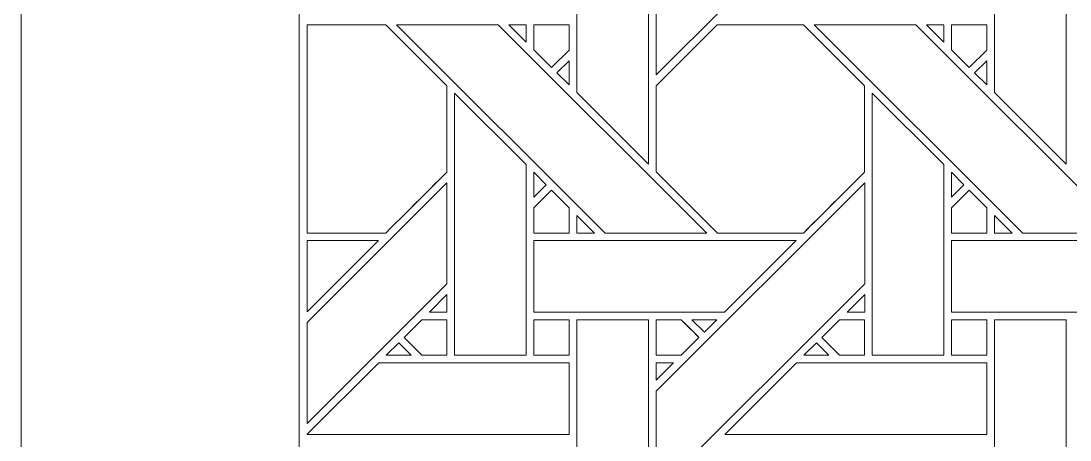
# Model space of a CAD drawing. Header units: inches. Extents: x 7.4 to 17.4, y 4.1 to 14.1.
# Drawn here: x 7.383 to 9.766, y 7.913 to 8.866 of the extents above; entities that cross this region are included whole.
import ezdxf

# ---------------------------------------------------------------- set-up
doc = ezdxf.new("R2010")
doc.units = ezdxf.units.IN
doc.header["$MEASUREMENT"] = 0
doc.layers.add('Design', color=7, linetype='Continuous', lineweight=0)

msp = doc.modelspace()

# ---------------------------------------------------------------- linework, layer by layer
at = {"layer": 'Design'}
for points, knots in [([(7.3829, 14.0948), (7.3829, 14.0948), (7.3829, 4.0948), (7.3829, 4.0948), (7.3829, 4.0948), (17.3829, 4.0948), (17.3829, 4.0948), (17.3829, 4.0948), (17.3829, 14.0948), (17.3829, 14.0948), (17.3829, 14.0948), (7.3829, 14.0948), (7.3829, 14.0948)], [0, 0, 0, 0, 1, 1, 1, 2, 2, 2, 3, 3, 3, 4, 4, 4, 4]), ([(8.0149, 13.4627), (8.0149, 13.4627), (8.0149, 4.7268), (8.0149, 4.7268), (8.0149, 4.7268), (16.7508, 4.7268), (16.7508, 4.7268), (16.7508, 4.7268), (16.7508, 13.4627), (16.7508, 13.4627), (16.7508, 13.4627), (8.0149, 13.4627), (8.0149, 13.4627)], [0, 0, 0, 0, 1, 1, 1, 2, 2, 2, 3, 3, 3, 4, 4, 4, 4]), ([(8.8255, 8.9731), (8.8255, 8.9731), (9.2992, 9.4467), (9.2992, 9.4467), (9.2992, 9.4467), (9.2992, 9.2166), (9.2992, 9.2166), (9.2992, 9.2166), (8.8255, 8.743), (8.8255, 8.743), (8.8255, 8.743), (8.8255, 8.9731), (8.8255, 8.9731)], [0, 0, 0, 0, 1, 1, 1, 2, 2, 2, 3, 3, 3, 4, 4, 4, 4]), ([(8.8083, 9.1352), (8.8083, 9.1352), (8.8083, 8.5401), (8.8083, 8.5401), (8.8083, 8.5401), (8.6454, 8.703), (8.6454, 8.703), (8.6454, 8.703), (8.6454, 9.1352), (8.6454, 9.1352), (8.6454, 9.1352), (8.8083, 9.1352), (8.8083, 9.1352)], [0, 0, 0, 0, 1, 1, 1, 2, 2, 2, 3, 3, 3, 4, 4, 4, 4]), ([(9.7571, 9.1352), (9.7571, 9.1352), (9.7571, 8.5401), (9.7571, 8.5401), (9.7571, 8.5401), (9.5942, 8.703), (9.5942, 8.703), (9.5942, 8.703), (9.5942, 9.1352), (9.5942, 9.1352), (9.5942, 9.1352), (9.7571, 9.1352), (9.7571, 9.1352)], [0, 0, 0, 0, 1, 1, 1, 2, 2, 2, 3, 3, 3, 4, 4, 4, 4]), ([(8.2116, 8.8573), (8.2116, 8.8573), (8.3504, 8.7186), (8.3504, 8.7186), (8.3504, 8.7186), (8.3504, 8.5224), (8.3504, 8.5224), (8.3326, 8.5044), (8.2207, 8.3927), (8.2117, 8.3837), (8.2117, 8.3837), (8.0329, 8.3837), (8.0329, 8.3837), (8.0329, 8.3837), (8.0329, 8.8573), (8.0329, 8.8573), (8.0329, 8.8573), (8.2116, 8.8573), (8.2116, 8.8573)], [0, 0, 0, 0, 1, 1, 1, 2, 2, 2, 3, 3, 3, 4, 4, 4, 5, 5, 5, 6, 6, 6, 6]), ([(8.0329, 8.8573), (8.0329, 8.8573), (8.2116, 8.8573), (8.2116, 8.8573), (8.2116, 8.8573), (8.3504, 8.7186), (8.3504, 8.7186), (8.3504, 8.7186), (8.3504, 8.5224), (8.3504, 8.5224), (8.3324, 8.5042), (8.2205, 8.3925), (8.2117, 8.3837), (8.2117, 8.3837), (8.0329, 8.3837), (8.0329, 8.3837), (8.0329, 8.3837), (8.0329, 8.8573), (8.0329, 8.8573)], [0, 0, 0, 0, 1, 1, 1, 2, 2, 2, 3, 3, 3, 4, 4, 4, 5, 5, 5, 6, 6, 6, 6]), ([(8.4669, 8.8573), (8.4669, 8.8573), (8.9405, 8.3837), (8.9405, 8.3837), (8.9405, 8.3837), (8.7095, 8.3837), (8.7095, 8.3837), (8.7095, 8.3837), (8.2359, 8.8573), (8.2359, 8.8573), (8.2359, 8.8573), (8.4669, 8.8573), (8.4669, 8.8573)], [0, 0, 0, 0, 1, 1, 1, 2, 2, 2, 3, 3, 3, 4, 4, 4, 4]), ([(8.5304, 8.8573), (8.5304, 8.8573), (8.5304, 8.8175), (8.5304, 8.8175), (8.5304, 8.8175), (8.491, 8.8573), (8.491, 8.8573), (8.491, 8.8573), (8.5304, 8.8573), (8.5304, 8.8573)], [0, 0, 0, 0, 1, 1, 1, 2, 2, 2, 3, 3, 3, 3]), ([(8.6278, 8.8573), (8.6278, 8.8573), (8.6278, 8.7997), (8.6278, 8.7997), (8.6278, 8.7997), (8.5879, 8.7598), (8.5879, 8.7598), (8.5879, 8.7598), (8.5476, 8.8001), (8.5476, 8.8001), (8.5476, 8.8001), (8.5476, 8.8573), (8.5476, 8.8573), (8.5476, 8.8573), (8.6278, 8.8573), (8.6278, 8.8573)], [0, 0, 0, 0, 1, 1, 1, 2, 2, 2, 3, 3, 3, 4, 4, 4, 5, 5, 5, 5]), ([(8.5879, 8.7598), (8.5879, 8.7598), (8.5476, 8.8001), (8.5476, 8.8001), (8.5476, 8.8001), (8.5476, 8.8573), (8.5476, 8.8573), (8.5476, 8.8573), (8.6278, 8.8573), (8.6278, 8.8573), (8.6278, 8.8573), (8.6278, 8.7997), (8.6278, 8.7997), (8.6278, 8.7997), (8.5879, 8.7598), (8.5879, 8.7598)], [0, 0, 0, 0, 1, 1, 1, 2, 2, 2, 3, 3, 3, 4, 4, 4, 5, 5, 5, 5]), ([(8.9642, 8.8573), (8.9642, 8.8573), (9.1604, 8.8573), (9.1604, 8.8573), (9.1604, 8.8573), (9.2991, 8.7186), (9.2991, 8.7186), (9.2991, 8.7186), (9.2991, 8.5224), (9.2991, 8.5224), (9.2813, 8.5045), (9.1694, 8.3927), (9.1604, 8.3837), (9.1604, 8.3837), (8.9647, 8.3837), (8.9647, 8.3837), (8.9647, 8.3837), (8.8255, 8.5229), (8.8255, 8.5229), (8.8255, 8.5229), (8.8255, 8.7186), (8.8255, 8.7186), (8.8255, 8.7186), (8.9642, 8.8573), (8.9642, 8.8573)], [0, 0, 0, 0, 1, 1, 1, 2, 2, 2, 3, 3, 3, 4, 4, 4, 5, 5, 5, 6, 6, 6, 7, 7, 7, 8, 8, 8, 8]), ([(8.8255, 8.7186), (8.8255, 8.7186), (8.9642, 8.8573), (8.9642, 8.8573), (8.9642, 8.8573), (9.1604, 8.8573), (9.1604, 8.8573), (9.1604, 8.8573), (9.2991, 8.7186), (9.2991, 8.7186), (9.2991, 8.7186), (9.2991, 8.5224), (9.2991, 8.5224), (9.2811, 8.5043), (9.1692, 8.3926), (9.1604, 8.3837), (9.1604, 8.3837), (8.9647, 8.3837), (8.9647, 8.3837), (8.9647, 8.3837), (8.8255, 8.5229), (8.8255, 8.5229), (8.8255, 8.5229), (8.8255, 8.7186), (8.8255, 8.7186)], [0, 0, 0, 0, 1, 1, 1, 2, 2, 2, 3, 3, 3, 4, 4, 4, 5, 5, 5, 6, 6, 6, 7, 7, 7, 8, 8, 8, 8]), ([(9.4156, 8.8573), (9.4156, 8.8573), (9.8892, 8.3837), (9.8892, 8.3837), (9.8892, 8.3837), (9.6582, 8.3837), (9.6582, 8.3837), (9.6582, 8.3837), (9.1846, 8.8573), (9.1846, 8.8573), (9.1846, 8.8573), (9.4156, 8.8573), (9.4156, 8.8573)], [0, 0, 0, 0, 1, 1, 1, 2, 2, 2, 3, 3, 3, 4, 4, 4, 4]), ([(9.4791, 8.8573), (9.4791, 8.8573), (9.4791, 8.8175), (9.4791, 8.8175), (9.4791, 8.8175), (9.4397, 8.8573), (9.4397, 8.8573), (9.4397, 8.8573), (9.4791, 8.8573), (9.4791, 8.8573)], [0, 0, 0, 0, 1, 1, 1, 2, 2, 2, 3, 3, 3, 3]), ([(9.5766, 8.8573), (9.5766, 8.8573), (9.5766, 8.7997), (9.5766, 8.7997), (9.5766, 8.7997), (9.5366, 8.7598), (9.5366, 8.7598), (9.5366, 8.7598), (9.4963, 8.8001), (9.4963, 8.8001), (9.4963, 8.8001), (9.4963, 8.8573), (9.4963, 8.8573), (9.4963, 8.8573), (9.5766, 8.8573), (9.5766, 8.8573)], [0, 0, 0, 0, 1, 1, 1, 2, 2, 2, 3, 3, 3, 4, 4, 4, 5, 5, 5, 5]), ([(9.5366, 8.7598), (9.5366, 8.7598), (9.4963, 8.8001), (9.4963, 8.8001), (9.4963, 8.8001), (9.4963, 8.8573), (9.4963, 8.8573), (9.4963, 8.8573), (9.5766, 8.8573), (9.5766, 8.8573), (9.5766, 8.8573), (9.5766, 8.7997), (9.5766, 8.7997), (9.5766, 8.7997), (9.5366, 8.7598), (9.5366, 8.7598)], [0, 0, 0, 0, 1, 1, 1, 2, 2, 2, 3, 3, 3, 4, 4, 4, 5, 5, 5, 5]), ([(8.6279, 8.7755), (8.6279, 8.7755), (8.6279, 8.7203), (8.6279, 8.7203), (8.6279, 8.7203), (8.6001, 8.7477), (8.6001, 8.7477), (8.6001, 8.7477), (8.6279, 8.7755), (8.6279, 8.7755)], [0, 0, 0, 0, 1, 1, 1, 2, 2, 2, 3, 3, 3, 3]), ([(9.5766, 8.7755), (9.5766, 8.7755), (9.5766, 8.7203), (9.5766, 8.7203), (9.5766, 8.7203), (9.5488, 8.7477), (9.5488, 8.7477), (9.5488, 8.7477), (9.5766, 8.7755), (9.5766, 8.7755)], [0, 0, 0, 0, 1, 1, 1, 2, 2, 2, 3, 3, 3, 3]), ([(8.5303, 8.5394), (8.5303, 8.5394), (8.5303, 8.1057), (8.5303, 8.1057), (8.5303, 8.1057), (8.3676, 8.1057), (8.3676, 8.1057), (8.3676, 8.1057), (8.3676, 8.7015), (8.3676, 8.7015), (8.3676, 8.7015), (8.5303, 8.5394), (8.5303, 8.5394)], [0, 0, 0, 0, 1, 1, 1, 2, 2, 2, 3, 3, 3, 4, 4, 4, 4]), ([(9.4791, 8.5394), (9.4791, 8.5394), (9.4791, 8.1057), (9.4791, 8.1057), (9.4791, 8.1057), (9.3163, 8.1057), (9.3163, 8.1057), (9.3163, 8.1057), (9.3163, 8.7015), (9.3163, 8.7015), (9.3163, 8.7015), (9.4791, 8.5394), (9.4791, 8.5394)], [0, 0, 0, 0, 1, 1, 1, 2, 2, 2, 3, 3, 3, 4, 4, 4, 4]), ([(8.5476, 8.4651), (8.5476, 8.4651), (8.5476, 8.5219), (8.5476, 8.5219), (8.5476, 8.5219), (8.5758, 8.4933), (8.5758, 8.4933), (8.5758, 8.4933), (8.5476, 8.4651), (8.5476, 8.4651)], [0, 0, 0, 0, 1, 1, 1, 2, 2, 2, 3, 3, 3, 3]), ([(9.4964, 8.4651), (9.4964, 8.4651), (9.4964, 8.5219), (9.4964, 8.5219), (9.4964, 8.5219), (9.5246, 8.4933), (9.5246, 8.4933), (9.5246, 8.4933), (9.4964, 8.4651), (9.4964, 8.4651)], [0, 0, 0, 0, 1, 1, 1, 2, 2, 2, 3, 3, 3, 3]), ([(8.3504, 8.498), (8.3504, 8.498), (8.3504, 8.2679), (8.3504, 8.2679), (8.3504, 8.2679), (8.0329, 7.9504), (8.0329, 7.9504), (8.0329, 7.9504), (8.0329, 8.1804), (8.0329, 8.1804), (8.0329, 8.1804), (8.3504, 8.498), (8.3504, 8.498)], [0, 0, 0, 0, 1, 1, 1, 2, 2, 2, 3, 3, 3, 4, 4, 4, 4]), ([(8.8255, 8.0244), (8.8255, 8.0244), (9.2992, 8.498), (9.2992, 8.498), (9.2992, 8.498), (9.2992, 8.2679), (9.2992, 8.2679), (9.2992, 8.2679), (8.8255, 7.7943), (8.8255, 7.7943), (8.8255, 7.7943), (8.8255, 8.0244), (8.8255, 8.0244)], [0, 0, 0, 0, 1, 1, 1, 2, 2, 2, 3, 3, 3, 4, 4, 4, 4]), ([(8.5476, 8.3834), (8.5476, 8.3834), (8.5476, 8.4407), (8.5476, 8.4407), (8.5476, 8.4407), (8.5879, 8.4811), (8.5879, 8.4811), (8.5879, 8.4811), (8.6282, 8.4407), (8.6282, 8.4407), (8.6282, 8.4407), (8.6282, 8.3834), (8.6282, 8.3834), (8.6282, 8.3834), (8.5476, 8.3834), (8.5476, 8.3834)], [0, 0, 0, 0, 1, 1, 1, 2, 2, 2, 3, 3, 3, 4, 4, 4, 5, 5, 5, 5]), ([(8.5879, 8.4811), (8.5879, 8.4811), (8.6282, 8.4407), (8.6282, 8.4407), (8.6282, 8.4407), (8.6282, 8.3834), (8.6282, 8.3834), (8.6282, 8.3834), (8.5476, 8.3834), (8.5476, 8.3834), (8.5476, 8.3834), (8.5476, 8.4407), (8.5476, 8.4407), (8.5476, 8.4407), (8.5879, 8.4811), (8.5879, 8.4811)], [0, 0, 0, 0, 1, 1, 1, 2, 2, 2, 3, 3, 3, 4, 4, 4, 5, 5, 5, 5]), ([(9.4963, 8.3834), (9.4963, 8.3834), (9.4963, 8.4407), (9.4963, 8.4407), (9.4963, 8.4407), (9.5367, 8.4811), (9.5367, 8.4811), (9.5367, 8.4811), (9.577, 8.4407), (9.577, 8.4407), (9.577, 8.4407), (9.577, 8.3834), (9.577, 8.3834), (9.577, 8.3834), (9.4963, 8.3834), (9.4963, 8.3834)], [0, 0, 0, 0, 1, 1, 1, 2, 2, 2, 3, 3, 3, 4, 4, 4, 5, 5, 5, 5]), ([(9.5367, 8.4811), (9.5367, 8.4811), (9.577, 8.4407), (9.577, 8.4407), (9.577, 8.4407), (9.577, 8.3834), (9.577, 8.3834), (9.577, 8.3834), (9.4963, 8.3834), (9.4963, 8.3834), (9.4963, 8.3834), (9.4963, 8.4407), (9.4963, 8.4407), (9.4963, 8.4407), (9.5367, 8.4811), (9.5367, 8.4811)], [0, 0, 0, 0, 1, 1, 1, 2, 2, 2, 3, 3, 3, 4, 4, 4, 5, 5, 5, 5]), ([(8.6455, 8.3837), (8.6455, 8.3837), (8.6455, 8.4235), (8.6455, 8.4235), (8.6455, 8.4235), (8.6853, 8.3837), (8.6853, 8.3837), (8.6853, 8.3837), (8.6455, 8.3837), (8.6455, 8.3837)], [0, 0, 0, 0, 1, 1, 1, 2, 2, 2, 3, 3, 3, 3]), ([(9.5943, 8.3837), (9.5943, 8.3837), (9.5943, 8.4235), (9.5943, 8.4235), (9.5943, 8.4235), (9.634, 8.3837), (9.634, 8.3837), (9.634, 8.3837), (9.5943, 8.3837), (9.5943, 8.3837)], [0, 0, 0, 0, 1, 1, 1, 2, 2, 2, 3, 3, 3, 3]), ([(8.1946, 8.3664), (8.1946, 8.3664), (8.0329, 8.2047), (8.0329, 8.2047), (8.0329, 8.2047), (8.0329, 8.3664), (8.0329, 8.3664), (8.0329, 8.3664), (8.1946, 8.3664), (8.1946, 8.3664)], [0, 0, 0, 0, 1, 1, 1, 2, 2, 2, 3, 3, 3, 3]), ([(8.5476, 8.2037), (8.5476, 8.2037), (8.5476, 8.3664), (8.5476, 8.3664), (8.5476, 8.3664), (9.1433, 8.3664), (9.1433, 8.3664), (9.1433, 8.3664), (8.9806, 8.2037), (8.9806, 8.2037), (8.9806, 8.2037), (8.5476, 8.2037), (8.5476, 8.2037)], [0, 0, 0, 0, 1, 1, 1, 2, 2, 2, 3, 3, 3, 4, 4, 4, 4]), ([(9.4964, 8.2037), (9.4964, 8.2037), (9.4964, 8.3664), (9.4964, 8.3664), (9.4964, 8.3664), (10.0921, 8.3664), (10.0921, 8.3664), (10.0921, 8.3664), (9.9293, 8.2037), (9.9293, 8.2037), (9.9293, 8.2037), (9.4964, 8.2037), (9.4964, 8.2037)], [0, 0, 0, 0, 1, 1, 1, 2, 2, 2, 3, 3, 3, 4, 4, 4, 4]), ([(8.3107, 8.2038), (8.3107, 8.2038), (8.3504, 8.2435), (8.3504, 8.2435), (8.3504, 8.2435), (8.3504, 8.2038), (8.3504, 8.2038), (8.3504, 8.2038), (8.3107, 8.2038), (8.3107, 8.2038)], [0, 0, 0, 0, 1, 1, 1, 2, 2, 2, 3, 3, 3, 3]), ([(9.2594, 8.2038), (9.2594, 8.2038), (9.2992, 8.2435), (9.2992, 8.2435), (9.2992, 8.2435), (9.2992, 8.2038), (9.2992, 8.2038), (9.2992, 8.2038), (9.2594, 8.2038), (9.2594, 8.2038)], [0, 0, 0, 0, 1, 1, 1, 2, 2, 2, 3, 3, 3, 3]), ([(8.2933, 8.1057), (8.2933, 8.1057), (8.2529, 8.1461), (8.2529, 8.1461), (8.2529, 8.1461), (8.2933, 8.1865), (8.2933, 8.1865), (8.2933, 8.1865), (8.3504, 8.1865), (8.3504, 8.1865), (8.3504, 8.1865), (8.3504, 8.1057), (8.3504, 8.1057), (8.3504, 8.1057), (8.2933, 8.1057), (8.2933, 8.1057)], [0, 0, 0, 0, 1, 1, 1, 2, 2, 2, 3, 3, 3, 4, 4, 4, 5, 5, 5, 5]), ([(8.3504, 8.1865), (8.3504, 8.1865), (8.3504, 8.1057), (8.3504, 8.1057), (8.3504, 8.1057), (8.2933, 8.1057), (8.2933, 8.1057), (8.2933, 8.1057), (8.2529, 8.1461), (8.2529, 8.1461), (8.2529, 8.1461), (8.2933, 8.1865), (8.2933, 8.1865), (8.2933, 8.1865), (8.3504, 8.1865), (8.3504, 8.1865)], [0, 0, 0, 0, 1, 1, 1, 2, 2, 2, 3, 3, 3, 4, 4, 4, 5, 5, 5, 5]), ([(8.5476, 8.1057), (8.5476, 8.1057), (8.5476, 8.1865), (8.5476, 8.1865), (8.5476, 8.1865), (8.6278, 8.1865), (8.6278, 8.1865), (8.6278, 8.1865), (8.6278, 8.1057), (8.6278, 8.1057), (8.6278, 8.1057), (8.5476, 8.1057), (8.5476, 8.1057)], [0, 0, 0, 0, 1, 1, 1, 2, 2, 2, 3, 3, 3, 4, 4, 4, 4]), ([(8.5476, 8.1865), (8.5476, 8.1865), (8.6278, 8.1865), (8.6278, 8.1865), (8.6278, 8.1865), (8.6278, 8.1057), (8.6278, 8.1057), (8.6278, 8.1057), (8.5476, 8.1057), (8.5476, 8.1057), (8.5476, 8.1057), (8.5476, 8.1865), (8.5476, 8.1865)], [0, 0, 0, 0, 1, 1, 1, 2, 2, 2, 3, 3, 3, 4, 4, 4, 4]), ([(8.8083, 8.1865), (8.8083, 8.1865), (8.8083, 7.5914), (8.8083, 7.5914), (8.8083, 7.5914), (8.6454, 7.7543), (8.6454, 7.7543), (8.6454, 7.7543), (8.6454, 8.1865), (8.6454, 8.1865), (8.6454, 8.1865), (8.8083, 8.1865), (8.8083, 8.1865)], [0, 0, 0, 0, 1, 1, 1, 2, 2, 2, 3, 3, 3, 4, 4, 4, 4]), ([(8.8825, 8.1865), (8.8877, 8.1813), (8.9184, 8.1505), (8.9228, 8.1461), (8.9228, 8.1461), (8.8824, 8.1057), (8.8824, 8.1057), (8.8824, 8.1057), (8.8255, 8.1057), (8.8255, 8.1057), (8.8255, 8.1057), (8.8255, 8.1865), (8.8255, 8.1865), (8.8255, 8.1865), (8.8825, 8.1865), (8.8825, 8.1865)], [0, 0, 0, 0, 1, 1, 1, 2, 2, 2, 3, 3, 3, 4, 4, 4, 5, 5, 5, 5]), ([(8.907, 8.162), (8.907, 8.162), (8.9228, 8.1461), (8.9228, 8.1461), (8.9228, 8.1461), (8.8824, 8.1057), (8.8824, 8.1057), (8.8824, 8.1057), (8.8255, 8.1057), (8.8255, 8.1057), (8.8255, 8.1057), (8.8255, 8.1865), (8.8255, 8.1865), (8.8255, 8.1865), (8.8825, 8.1865), (8.8825, 8.1865), (8.8825, 8.1865), (8.907, 8.162), (8.907, 8.162)], [0, 0, 0, 0, 1, 1, 1, 2, 2, 2, 3, 3, 3, 4, 4, 4, 5, 5, 5, 6, 6, 6, 6]), ([(8.9069, 8.1865), (8.9069, 8.1865), (8.9634, 8.1865), (8.9634, 8.1865), (8.9634, 8.1865), (8.9351, 8.1583), (8.9351, 8.1583), (8.9351, 8.1583), (8.9069, 8.1865), (8.9069, 8.1865)], [0, 0, 0, 0, 1, 1, 1, 2, 2, 2, 3, 3, 3, 3]), ([(9.242, 8.1057), (9.242, 8.1057), (9.2017, 8.1461), (9.2017, 8.1461), (9.2017, 8.1461), (9.2421, 8.1865), (9.2421, 8.1865), (9.2421, 8.1865), (9.2991, 8.1865), (9.2991, 8.1865), (9.2991, 8.1865), (9.2991, 8.1057), (9.2991, 8.1057), (9.2991, 8.1057), (9.242, 8.1057), (9.242, 8.1057)], [0, 0, 0, 0, 1, 1, 1, 2, 2, 2, 3, 3, 3, 4, 4, 4, 5, 5, 5, 5]), ([(9.2017, 8.1461), (9.2017, 8.1461), (9.2421, 8.1865), (9.2421, 8.1865), (9.2421, 8.1865), (9.2991, 8.1865), (9.2991, 8.1865), (9.2991, 8.1865), (9.2991, 8.1057), (9.2991, 8.1057), (9.2991, 8.1057), (9.242, 8.1057), (9.242, 8.1057), (9.242, 8.1057), (9.2017, 8.1461), (9.2017, 8.1461)], [0, 0, 0, 0, 1, 1, 1, 2, 2, 2, 3, 3, 3, 4, 4, 4, 5, 5, 5, 5]), ([(9.4963, 8.1865), (9.4963, 8.1865), (9.5766, 8.1865), (9.5766, 8.1865), (9.5766, 8.1865), (9.5766, 8.1057), (9.5766, 8.1057), (9.5766, 8.1057), (9.4963, 8.1057), (9.4963, 8.1057), (9.4963, 8.1057), (9.4963, 8.1865), (9.4963, 8.1865)], [0, 0, 0, 0, 1, 1, 1, 2, 2, 2, 3, 3, 3, 4, 4, 4, 4]), ([(9.5766, 8.1865), (9.5766, 8.1865), (9.5766, 8.1057), (9.5766, 8.1057), (9.5766, 8.1057), (9.4963, 8.1057), (9.4963, 8.1057), (9.4963, 8.1057), (9.4963, 8.1865), (9.4963, 8.1865), (9.4963, 8.1865), (9.5766, 8.1865), (9.5766, 8.1865)], [0, 0, 0, 0, 1, 1, 1, 2, 2, 2, 3, 3, 3, 4, 4, 4, 4]), ([(9.7571, 8.1865), (9.7571, 8.1865), (9.7571, 7.5914), (9.7571, 7.5914), (9.7571, 7.5914), (9.5942, 7.7543), (9.5942, 7.7543), (9.5942, 7.7543), (9.5942, 8.1865), (9.5942, 8.1865), (9.5942, 8.1865), (9.7571, 8.1865), (9.7571, 8.1865)], [0, 0, 0, 0, 1, 1, 1, 2, 2, 2, 3, 3, 3, 4, 4, 4, 4]), ([(8.2691, 8.1057), (8.2691, 8.1057), (8.2126, 8.1057), (8.2126, 8.1057), (8.2126, 8.1057), (8.2408, 8.1339), (8.2408, 8.1339), (8.2408, 8.1339), (8.2691, 8.1057), (8.2691, 8.1057)], [0, 0, 0, 0, 1, 1, 1, 2, 2, 2, 3, 3, 3, 3]), ([(9.2178, 8.1057), (9.2178, 8.1057), (9.1613, 8.1057), (9.1613, 8.1057), (9.1613, 8.1057), (9.1896, 8.1339), (9.1896, 8.1339), (9.1896, 8.1339), (9.2178, 8.1057), (9.2178, 8.1057)], [0, 0, 0, 0, 1, 1, 1, 2, 2, 2, 3, 3, 3, 3]), ([(8.0329, 7.926), (8.0329, 7.926), (8.1954, 8.0885), (8.1954, 8.0885), (8.1954, 8.0885), (8.6279, 8.0885), (8.6279, 8.0885), (8.6279, 8.0885), (8.6279, 7.9257), (8.6279, 7.9257), (8.6279, 7.9257), (8.0329, 7.9257), (8.0329, 7.9257), (8.0329, 7.9257), (8.0329, 7.926), (8.0329, 7.926)], [0, 0, 0, 0, 1, 1, 1, 2, 2, 2, 3, 3, 3, 4, 4, 4, 5, 5, 5, 5]), ([(8.8653, 8.0885), (8.8653, 8.0885), (8.8255, 8.0487), (8.8255, 8.0487), (8.8255, 8.0487), (8.8255, 8.0885), (8.8255, 8.0885), (8.8255, 8.0885), (8.8653, 8.0885), (8.8653, 8.0885)], [0, 0, 0, 0, 1, 1, 1, 2, 2, 2, 3, 3, 3, 3]), ([(9.1442, 8.0885), (9.1442, 8.0885), (9.5766, 8.0885), (9.5766, 8.0885), (9.5766, 8.0885), (9.5766, 7.9257), (9.5766, 7.9257), (9.5766, 7.9257), (8.9813, 7.9257), (8.9813, 7.9257), (8.9813, 7.9257), (9.1442, 8.0885), (9.1442, 8.0885)], [0, 0, 0, 0, 1, 1, 1, 2, 2, 2, 3, 3, 3, 4, 4, 4, 4])]:
    msp.add_open_spline(points, degree=3, knots=knots, dxfattribs=at)

doc.saveas('drawing.dxf')
